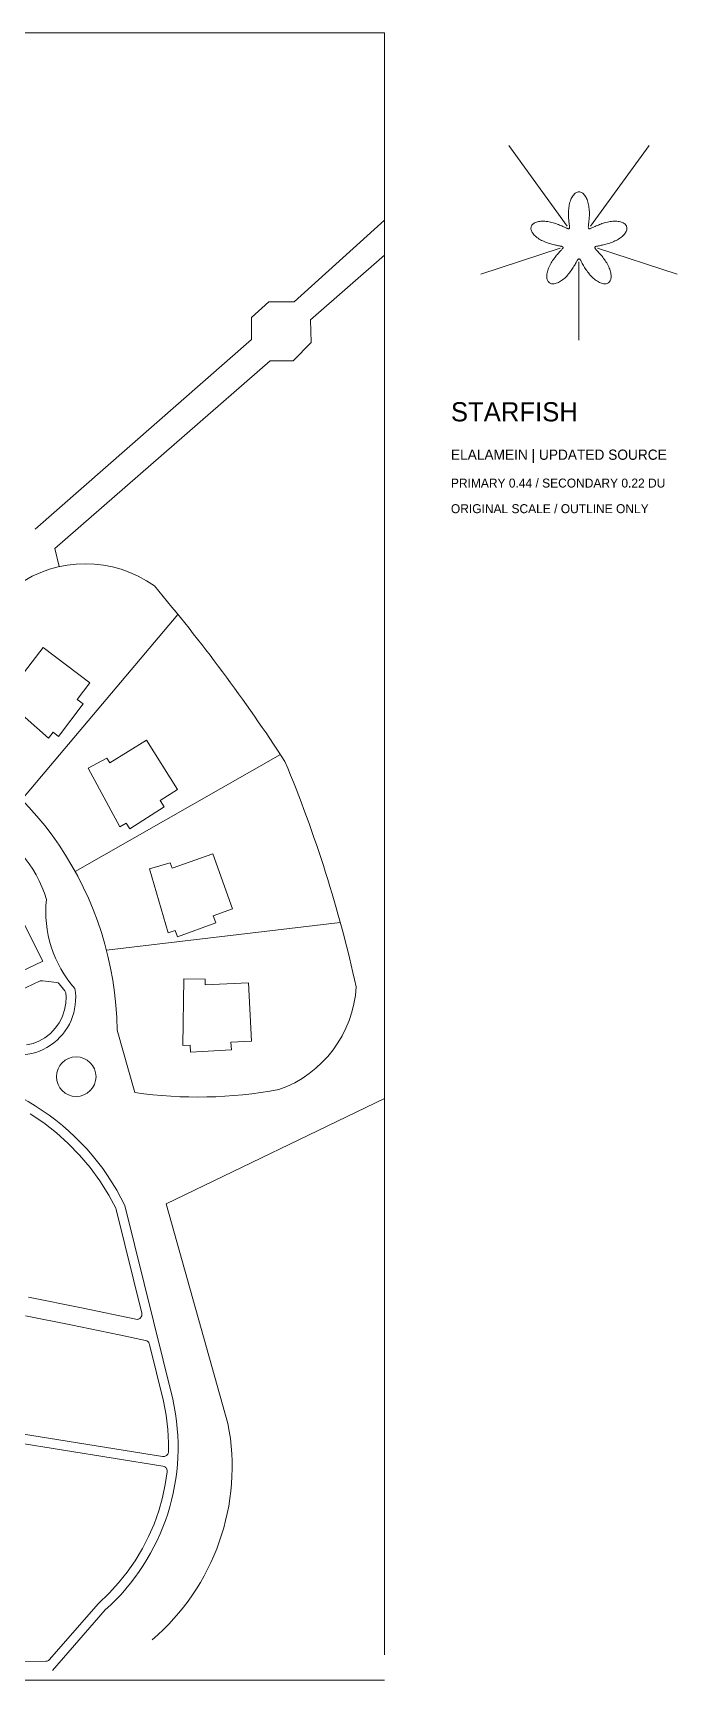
# Model space of a CAD drawing. Header units: inches. Extents: x 36 to 188, y -75 to 56.
# Drawn here: x 173.2 to 188.3, y 17.31 to 55.9 of the extents above; entities that cross this region are included whole.
import ezdxf

# ---------------------------------------------------------------- set-up
doc = ezdxf.new("R2010")
doc.units = ezdxf.units.IN
for name, color, linetype, lineweight in [('01_ORIGINAL_PLAN', 7, 'Continuous', 20), ('02_CONCEPT_CLOSED_AREAS', 7, 'Continuous', 15), ('03_CONCEPT_ICON', 7, 'Continuous', 15), ('04_TITLE', 7, 'Continuous', 15)]:
    doc.layers.add(name, color=color, linetype=linetype, lineweight=lineweight)

# ---------------------------------------------------------------- blocks, each defined once
blk = doc.blocks.new('03_STARFISH')
at = {"layer": '01_ORIGINAL_PLAN'}
for p, q in [((36.248, 55.9), (71.442, 55.9)), ((71.442, 55.9), (71.442, 17.906)), ((71.442, 17.312), (36.248, 17.312))]:
    blk.add_line(p, q, dxfattribs=at)
for points in [[(63.257, 44.272), (68.329, 48.719), (68.329, 49.231), (68.73, 49.6), (69.33, 49.6), (71.442, 51.512), (71.442, 50.696), (69.711, 49.177), (69.725, 48.651), (69.304, 48.218), (68.761, 48.218), (63.72, 43.82), (63.817, 43.397)], [(66.604, 42.276), (62.941, 37.945)], [(69.006, 38.995), (64.196, 36.253)], [(70.407, 35.063), (64.93, 34.409)], [(65.18, 32.538), (65.591, 31.078)], [(71.442, 30.938), (66.326, 28.468)], [(66.326, 28.468), (67.775, 23.323)]]:
    blk.add_lwpolyline(points, dxfattribs=at)
for points in [[(60.29, 39.74, -0.089338), (62.813, 42.944, -0.322066), (66.051, 42.944, -0.030946), (69.111, 38.833, -0.044664), (70.78, 33.554, -0.301674), (68.967, 31.144, -0.082145), (65.591, 31.078)], [(60.29, 39.74, -0.300089), (65.18, 32.538)], [(59.998, 35.322), (60.235, 35.059), (61.831, 36.816), (61.933, 37.418, -0.214593), (63.522, 35.602, 0.212382), (64.188, 33.517, -0.642649), (62.166, 32.15, 0.132984), (51.615, 31.858, -0.471407), (50.913, 32.245)], [(53.65, 30.945, -0.14301), (60.243, 31.63, -0.286424), (65.36, 28.431), (66.481, 23.89, -0.272091), (64.9, 18.954), (63.661, 17.533)]]:
    blk.add_lwpolyline(points, format="xyb", dxfattribs=at)
for points in [[(62.827, 40.702), (63.445, 41.502), (64.534, 40.672), (64.241, 40.288), (64.384, 40.18), (63.804, 39.42), (63.677, 39.516), (63.571, 39.377), (62.394, 40.407), (62.722, 40.782)], [(65.006, 38.799), (65.865, 39.334), (66.595, 38.175), (66.187, 37.918), (66.283, 37.767), (65.474, 37.257), (65.389, 37.391), (65.242, 37.298), (64.498, 38.674), (64.936, 38.911)], [(66.464, 36.332), (67.417, 36.67), (67.882, 35.382), (67.428, 35.218), (67.489, 35.05), (66.59, 34.725), (66.536, 34.875), (66.372, 34.816), (65.94, 36.319), (66.419, 36.457)], [(61.796, 34.957), (62.78, 35.461), (63.435, 34.152), (62.399, 33.663)], [(67.244, 33.6), (68.254, 33.648), (68.327, 32.28), (67.845, 32.255), (67.855, 32.076), (66.9, 32.025), (66.892, 32.184), (66.717, 32.175), (66.739, 33.739), (67.237, 33.732)]]:
    blk.add_lwpolyline(points, close=True, dxfattribs=at)
blk.add_circle((64.22, 31.448), 0.463, dxfattribs=at)
blk.add_arc((62.535, 22.313), 5.337, 310.4718, 10.9016, dxfattribs=at)
at = {"layer": '02_CONCEPT_CLOSED_AREAS'}
for points in [[(62.555, 33.306), (63.377, 33.692), (63.393, 33.696), (63.426, 33.697), (63.764, 33.657), (63.795, 33.645), (63.821, 33.624), (63.952, 33.459), (63.97, 33.429), (63.975, 33.413), (63.985, 33.31), (63.978, 33.167), (63.948, 33.011), (63.891, 32.846), (63.818, 32.706), (63.736, 32.591), (63.614, 32.462), (63.485, 32.362), (63.343, 32.282), (63.21, 32.229), (63.056, 32.191)], [(63.139, 30.579), (63.459, 30.363), (63.757, 30.131), (64.033, 29.883), (64.298, 29.611), (64.544, 29.319), (64.771, 29.01), (64.981, 28.675), (65.146, 28.364), (65.157, 28.337), (65.755, 25.911), (65.759, 25.879), (65.757, 25.863), (65.753, 25.847), (65.74, 25.818), (65.719, 25.793), (65.706, 25.783), (65.678, 25.769), (65.662, 25.765), (65.646, 25.763), (65.614, 25.765), (64.346, 26.03), (63.1, 26.279)], [(63.027, 25.844), (64.096, 25.632), (65.228, 25.397), (65.845, 25.266), (65.873, 25.256), (65.898, 25.24), (65.918, 25.218), (65.932, 25.192), (65.936, 25.177), (66.265, 23.846), (66.327, 23.52), (66.367, 23.186), (66.384, 22.868), (66.381, 22.65), (66.372, 22.62), (66.365, 22.605), (66.345, 22.581), (66.333, 22.571), (66.319, 22.562), (66.29, 22.551), (66.274, 22.548), (66.243, 22.549), (57.347, 23.982)], [(56.93, 23.825), (66.251, 22.325), (66.28, 22.316), (66.294, 22.309), (66.318, 22.289), (66.337, 22.264), (66.343, 22.25), (66.351, 22.22), (66.35, 22.189), (66.307, 21.894), (66.241, 21.587), (66.153, 21.278), (66.042, 20.968), (65.914, 20.672), (65.771, 20.393), (65.6, 20.109), (65.415, 19.842), (65.211, 19.587), (64.989, 19.344), (64.734, 19.099), (63.596, 17.793), (63.571, 17.771), (63.54, 17.757), (63.506, 17.752), (59.891, 17.735)]]:
    blk.add_lwpolyline(points, dxfattribs=at)
at = {"layer": '03_CONCEPT_ICON'}
for points in [[(75.728, 51.374), (74.354, 53.265)], [(76.272, 51.374), (77.646, 53.265)], [(76.784, 51), (76.815, 51.013), (76.845, 51.027), (76.875, 51.041), (76.903, 51.057), (76.931, 51.073), (76.958, 51.091), (76.983, 51.109), (77.006, 51.127), (77.028, 51.146), (77.048, 51.166), (77.066, 51.186), (77.082, 51.206), (77.095, 51.227), (77.106, 51.247), (77.114, 51.268), (77.12, 51.288), (77.124, 51.307), (77.125, 51.327), (77.123, 51.345), (77.118, 51.363), (77.111, 51.381), (77.102, 51.397), (77.09, 51.412), (77.076, 51.426), (77.059, 51.439), (77.04, 51.45), (77.019, 51.46), (76.996, 51.469), (76.972, 51.476), (76.946, 51.482), (76.918, 51.486), (76.889, 51.489), (76.859, 51.49), (76.828, 51.49), (76.796, 51.488), (76.764, 51.485), (76.732, 51.481), (76.699, 51.475), (76.667, 51.468), (76.634, 51.461), (76.602, 51.452), (76.571, 51.443), (76.54, 51.433), (76.511, 51.423), (76.482, 51.412), (76.455, 51.401), (76.428, 51.39), (76.404, 51.379), (76.38, 51.368), (76.358, 51.358), (76.338, 51.349), (76.32, 51.34), (76.303, 51.333), (76.287, 51.326), (76.274, 51.321), (76.262, 51.317), (76.252, 51.314), (76.243, 51.314), (76.236, 51.314), (76.23, 51.317), (76.226, 51.322), (76.223, 51.328), (76.221, 51.337), (76.22, 51.347), (76.22, 51.36), (76.221, 51.374), (76.223, 51.391), (76.225, 51.409), (76.227, 51.429), (76.23, 51.452), (76.233, 51.475), (76.236, 51.501), (76.238, 51.528), (76.241, 51.556), (76.243, 51.586), (76.244, 51.616), (76.245, 51.648), (76.245, 51.68), (76.244, 51.713), (76.242, 51.746), (76.24, 51.779), (76.236, 51.812), (76.231, 51.844), (76.225, 51.877), (76.218, 51.908), (76.21, 51.939), (76.201, 51.968), (76.19, 51.996), (76.179, 52.023), (76.166, 52.048), (76.152, 52.071), (76.138, 52.092), (76.123, 52.111), (76.107, 52.128), (76.09, 52.143), (76.073, 52.155), (76.055, 52.164), (76.037, 52.171), (76.018, 52.175), (76, 52.176), (75.982, 52.175), (75.963, 52.171), (75.945, 52.164), (75.927, 52.155), (75.91, 52.143), (75.893, 52.128), (75.877, 52.111), (75.862, 52.092), (75.848, 52.071), (75.834, 52.048), (75.821, 52.023), (75.81, 51.996), (75.799, 51.968), (75.79, 51.939), (75.782, 51.908), (75.775, 51.877), (75.769, 51.844), (75.764, 51.812), (75.76, 51.779), (75.758, 51.746), (75.756, 51.713), (75.755, 51.68), (75.755, 51.648), (75.756, 51.616), (75.757, 51.586), (75.759, 51.556), (75.762, 51.528), (75.764, 51.501), (75.767, 51.475), (75.77, 51.452), (75.773, 51.429), (75.775, 51.409), (75.777, 51.391), (75.779, 51.374), (75.78, 51.36), (75.78, 51.347), (75.779, 51.337), (75.777, 51.328), (75.774, 51.322), (75.77, 51.317), (75.764, 51.314), (75.757, 51.314), (75.748, 51.314), (75.738, 51.317), (75.726, 51.321), (75.713, 51.326), (75.697, 51.333), (75.68, 51.34), (75.662, 51.349), (75.642, 51.358), (75.62, 51.368), (75.596, 51.379), (75.572, 51.39), (75.545, 51.401), (75.518, 51.412), (75.489, 51.423), (75.46, 51.433), (75.429, 51.443), (75.398, 51.452), (75.366, 51.461), (75.333, 51.468), (75.301, 51.475), (75.268, 51.481), (75.236, 51.485), (75.204, 51.488), (75.172, 51.49), (75.141, 51.49), (75.111, 51.489), (75.082, 51.486), (75.054, 51.482), (75.028, 51.476), (75.004, 51.469), (74.981, 51.46), (74.96, 51.45), (74.941, 51.439), (74.924, 51.426), (74.91, 51.412), (74.898, 51.397), (74.889, 51.381), (74.882, 51.363), (74.877, 51.345), (74.875, 51.327), (74.876, 51.307), (74.88, 51.288), (74.886, 51.268), (74.894, 51.247), (74.905, 51.227), (74.918, 51.206), (74.934, 51.186), (74.952, 51.166), (74.972, 51.146), (74.994, 51.127), (75.017, 51.109), (75.042, 51.091), (75.069, 51.073), (75.097, 51.057), (75.125, 51.041), (75.155, 51.027), (75.185, 51.013), (75.216, 51), (75.247, 50.988), (75.278, 50.977), (75.308, 50.967), (75.338, 50.958), (75.368, 50.95), (75.397, 50.943), (75.424, 50.936), (75.451, 50.931), (75.476, 50.925), (75.499, 50.921), (75.521, 50.916), (75.541, 50.913), (75.56, 50.909), (75.576, 50.905), (75.59, 50.902), (75.602, 50.898), (75.611, 50.894), (75.619, 50.889), (75.624, 50.884), (75.627, 50.879), (75.628, 50.873), (75.627, 50.866), (75.623, 50.858), (75.618, 50.849), (75.61, 50.839), (75.601, 50.827), (75.59, 50.815), (75.578, 50.801), (75.564, 50.786), (75.548, 50.77), (75.532, 50.752), (75.515, 50.733), (75.497, 50.713), (75.478, 50.692), (75.459, 50.669), (75.44, 50.645), (75.421, 50.62), (75.402, 50.594), (75.384, 50.567), (75.366, 50.539), (75.348, 50.511), (75.332, 50.482), (75.317, 50.453), (75.303, 50.423), (75.29, 50.393), (75.278, 50.364), (75.269, 50.335), (75.261, 50.306), (75.254, 50.277), (75.25, 50.25), (75.247, 50.223), (75.246, 50.197), (75.247, 50.173), (75.251, 50.15), (75.256, 50.128), (75.263, 50.109), (75.271, 50.091), (75.282, 50.075), (75.295, 50.061), (75.309, 50.049), (75.324, 50.039), (75.342, 50.031), (75.36, 50.026), (75.38, 50.023), (75.401, 50.023), (75.423, 50.025), (75.446, 50.029), (75.47, 50.035), (75.494, 50.044), (75.518, 50.054), (75.543, 50.067), (75.568, 50.082), (75.593, 50.099), (75.618, 50.117), (75.643, 50.137), (75.667, 50.158), (75.691, 50.181), (75.714, 50.205), (75.736, 50.229), (75.758, 50.254), (75.779, 50.28), (75.798, 50.306), (75.817, 50.332), (75.835, 50.358), (75.852, 50.384), (75.868, 50.409), (75.883, 50.433), (75.896, 50.456), (75.909, 50.478), (75.921, 50.499), (75.932, 50.519), (75.941, 50.537), (75.951, 50.553), (75.959, 50.567), (75.967, 50.579), (75.974, 50.59), (75.981, 50.598), (75.988, 50.603), (75.994, 50.607), (76, 50.608), (76.006, 50.607), (76.012, 50.603), (76.019, 50.598), (76.026, 50.59), (76.033, 50.579), (76.041, 50.567), (76.049, 50.553), (76.059, 50.537), (76.068, 50.519), (76.079, 50.499), (76.091, 50.478), (76.104, 50.456), (76.117, 50.433), (76.132, 50.409), (76.148, 50.384), (76.165, 50.358), (76.183, 50.332), (76.202, 50.306), (76.221, 50.28), (76.242, 50.254), (76.264, 50.229), (76.286, 50.205), (76.309, 50.181), (76.333, 50.158), (76.357, 50.137), (76.382, 50.117), (76.407, 50.099), (76.432, 50.082), (76.457, 50.067), (76.482, 50.054), (76.506, 50.044), (76.53, 50.035), (76.554, 50.029), (76.577, 50.025), (76.599, 50.023), (76.62, 50.023), (76.64, 50.026), (76.658, 50.031), (76.676, 50.039), (76.691, 50.049), (76.705, 50.061), (76.718, 50.075), (76.729, 50.091), (76.737, 50.109), (76.744, 50.128), (76.749, 50.15), (76.753, 50.173), (76.754, 50.197), (76.753, 50.223), (76.75, 50.25), (76.746, 50.277), (76.739, 50.306), (76.731, 50.335), (76.722, 50.364), (76.71, 50.393), (76.697, 50.423), (76.683, 50.453), (76.668, 50.482), (76.652, 50.511), (76.634, 50.539), (76.616, 50.567), (76.598, 50.594), (76.579, 50.62), (76.56, 50.645), (76.541, 50.669), (76.522, 50.692), (76.503, 50.713), (76.485, 50.733), (76.468, 50.752), (76.452, 50.77), (76.436, 50.786), (76.422, 50.801), (76.41, 50.815), (76.399, 50.827), (76.39, 50.839), (76.382, 50.849), (76.377, 50.858), (76.373, 50.866), (76.372, 50.873), (76.373, 50.879), (76.376, 50.884), (76.381, 50.889), (76.389, 50.894), (76.398, 50.898), (76.41, 50.902), (76.424, 50.905), (76.44, 50.909), (76.459, 50.913), (76.479, 50.916), (76.501, 50.921), (76.524, 50.925), (76.549, 50.931), (76.576, 50.936), (76.603, 50.943), (76.632, 50.95), (76.662, 50.958), (76.692, 50.967), (76.722, 50.977), (76.753, 50.988), (76.784, 51)], [(75.561, 50.857), (73.7, 50.253)], [(76.439, 50.857), (78.3, 50.253)], [(76, 50.538), (76, 48.7)]]:
    blk.add_lwpolyline(points, dxfattribs=at)
at = {"layer": '04_TITLE'}
for s, height, p in [('STARFISH', 0.45, (73, 46.8)), ('ELALAMEIN | UPDATED SOURCE', 0.24, (73, 45.9)), ('PRIMARY 0.44 / SECONDARY 0.22 DU', 0.21, (73, 45.25)), ('ORIGINAL SCALE / OUTLINE ONLY', 0.21, (73, 44.65))]:
    blk.add_text(s, height=height, dxfattribs=at).set_placement(p)

msp = doc.modelspace()

# ---------------------------------------------------------------- block references
msp.add_blockref('03_STARFISH', (110, 0))

doc.saveas('drawing.dxf')
